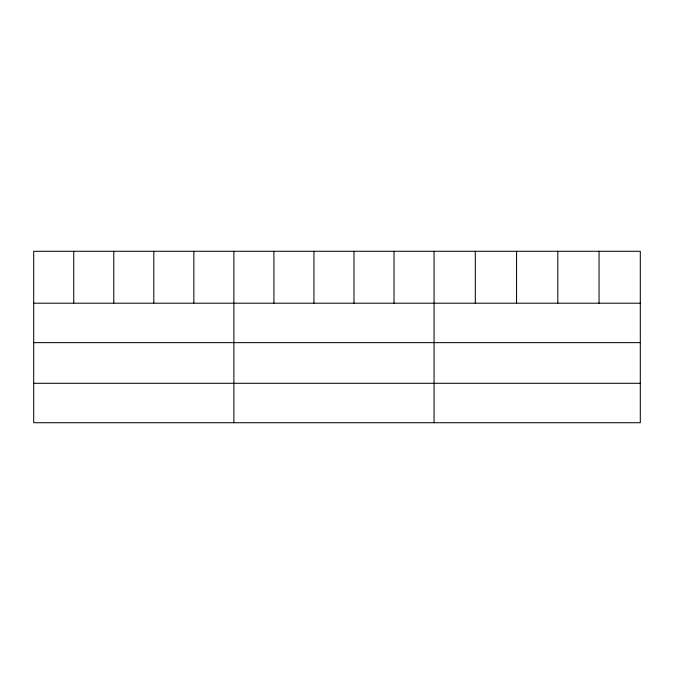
<?xml version="1.0" encoding="UTF-8"?>
<svg xmlns="http://www.w3.org/2000/svg" width="674" height="674" viewBox="0 0 674 674"><rect width="100%" height="100%" fill="white"/><g stroke="black" fill="none" stroke-linecap="round" stroke-linejoin="round"><path stroke-width="1.01" d="M640.3 342.645L640.3 251.276L33.7 251.276L33.7 422.724L640.3 422.724L640.3 342.645L33.7 342.645M33.7 303.199L640.3 303.199M33.7 383.287L640.3 383.287M599.051 251.276L599.051 303.199M557.802 251.276L557.802 303.199M516.554 251.276L516.554 303.199M475.305 251.276L475.305 303.199M434.056 251.276L434.056 422.724M394.02 251.276L394.02 303.199M353.985 251.276L353.985 303.199M313.949 251.276L313.949 303.199M273.914 251.276L273.914 303.199M233.878 251.276L233.878 422.724M193.842 251.276L193.842 303.199M153.807 251.276L153.807 303.199M113.771 251.276L113.771 303.199M73.736 251.276L73.736 303.199"/></g></svg>
